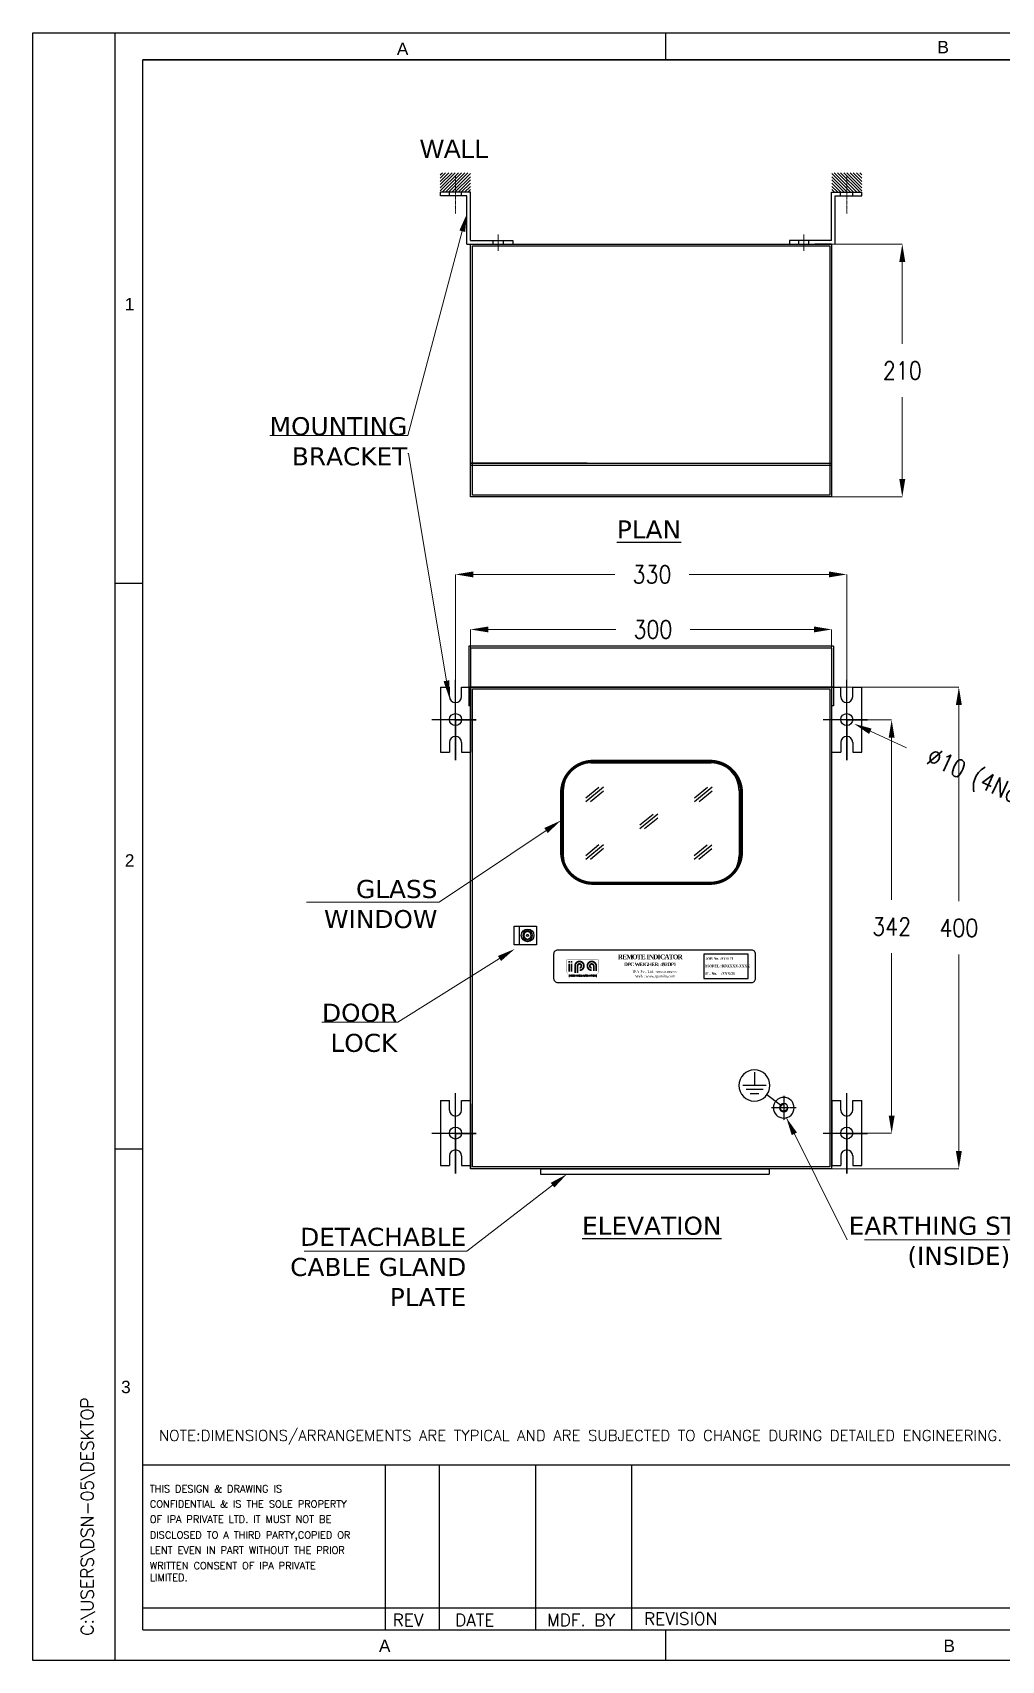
# Model space of a CAD drawing. Header units: inches. Extents: x 784 to 2184505, y 7 to 371504.
# Drawn here: x 387537 to 442022, y 275330 to 366831 of the extents above; entities that cross this region are included whole.
import ezdxf
from ezdxf import colors
from ezdxf.entities.mleader import LeaderData, LeaderLine
from ezdxf.enums import TextEntityAlignment as Align
from ezdxf.lldxf.tags import DXFTag
from ezdxf.math import Vec2, Vec3

# ---------------------------------------------------------------- set-up
doc = ezdxf.new("R2010")
doc.units = ezdxf.units.IN
doc.header["$MEASUREMENT"] = 0
doc.linetypes.add('CENTER', pattern=[2, 1.25, -0.25, 0.25, -0.25])
doc.linetypes.add('DASHED', pattern=[0.3, 0.2, -0.1])
for name, color, linetype in [('BEM', 2, 'Continuous'), ('DRG', 2, 'Continuous'), ('MITTEL', 1, 'CENTER'), ('SHEET', 10, 'Continuous'), ('UNSICHT', 3, 'HIDDEN')]:
    doc.layers.add(name, color=color, linetype=linetype)
doc.styles.add('R_RomanS', font='romans.shx', dxfattribs={"width": 0.85})
doc.styles.add('ROMAMC', font='romanc.shx', dxfattribs={"height": 7})
doc.styles.add('ROMANC', font='romanc.shx', dxfattribs={"height": 5})
doc.styles.add('ROMAND', font='romand', dxfattribs={"height": 3})
doc.styles.add('ROMANT', font='romant', dxfattribs={"width": 1.3, "height": 4})
doc.styles.get("Standard").update_dxf_attribs({"font": 'arial.ttf'})
tags = doc.linetypes.add('HIDDEN', pattern=[0.375, 0.25, -0.125]).pattern_tags.tags
tags[6:7] = [DXFTag(74, 4), DXFTag(75, 0), DXFTag(340, '0'), DXFTag(46, 1.0), DXFTag(50, 0.0), DXFTag(44, 0.0), DXFTag(45, 0.0)]
tags[4:5] = [DXFTag(74, 4), DXFTag(75, 0), DXFTag(340, '0'), DXFTag(46, 1.0), DXFTag(50, 0.0), DXFTag(44, 0.0), DXFTag(45, 0.0)]
doc.dimstyles.get("Standard").update_dxf_attribs({"dimtxt": 0.18, "dimasz": 0.18, "dimexe": 0.18, "dimexo": 0.0625, "dimgap": 0.09, "dimtad": 0, "dimtih": 1, "dimtoh": 1, "dimdec": 4, "dimzin": 0, "dimdsep": 46, "dimtxsty": 'Standard', "dimcen": 0.09, "dimadec": 0, "dimazin": 0, "dimtfac": 1, "dimtdec": 4, "dimtofl": 0, "dimtmove": 0, "dimatfit": 3, "dimfxl": 1, "dimtolj": 1, "dimtzin": 0, "dimarcsym": 0})

# ---------------------------------------------------------------- blocks, each defined once
blk = doc.blocks.new('YY')
at = {"color": 0, "ltscale": 20}
for p, q in [((-1695.6, -3892.3), (-1695.6, -3825.7)), ((-1708.1, -3831.7), (-1708.1, -3885.7)), ((-1708.1, -3831.7), (-1700.6, -3831.7)), ((-1700.6, -3839.6), (-1700.6, -3831.7)), ((-1690.6, -3839.6), (-1690.6, -3831.7)), ((-1690.6, -3831.7), (-1683.1, -3831.7)), ((-1678.4, -3859), (-1715.2, -3859)), ((-1695.6, -3858.7), (-1695.6, -3892.3)), ((-1695.6, -3859), (-1678.4, -3859)), ((-1700.6, -3877.7), (-1700.6, -3885.7)), ((-1690.6, -3877.7), (-1690.6, -3885.7)), ((-1708.1, -3885.7), (-1700.6, -3885.7)), ((-1690.6, -3885.7), (-1683.1, -3885.7))]:
    blk.add_line(p, q, dxfattribs=at)
blk.add_line((-1683.1, -3885.7), (-1683.1, -3831.7))
blk.add_circle((-1695.6, -3858.7), 5, dxfattribs=at)
for centre, start, end in [((-1695.6, -3839.6), 180, 0), ((-1695.6, -3877.7), 0, 180)]:
    blk.add_arc(centre, 5, start, end, dxfattribs=at)
blk = doc.blocks.new('*D90')
at = {"layer": 'Defpoints', "color": 0}
for p in [(433125, 328255), (433740, 327974)]:
    blk.add_point(p, dxfattribs=at)
at = {"layer": 'SHEET', "color": 253, "linetype": 'Continuous', "lineweight": 9}
blk.add_line((433433, 328115), (433433, 328115), dxfattribs=at)
blk.add_line((433433, 328115), (433433, 328115), dxfattribs=at)
at = {"layer": 'SHEET', "color": 251, "linetype": 'Continuous', "lineweight": 9}
blk.add_line((436683, 326627), (434650, 327558), dxfattribs=at)
at = {"layer": 'SHEET', "color": 251}
blk.add_solid([(434719, 327709), (434580, 327406), (433740, 327974)], dxfattribs=at)
at = {"layer": 'SHEET', "color": 0, "insert": (440885, 324704), "char_height": 1000, "attachment_point": 5, "rotation": 335.40787, "style": 'R_RomanS'}
blk.add_mtext('\\A1;%%c10 (4Nos)', dxfattribs=at)
blk = doc.blocks.new('*D91')
at = {"layer": 'Defpoints', "color": 0}
for p in [(432472, 354942), (436445, 354942), (432472, 340728)]:
    blk.add_point(p, dxfattribs=at)
at = {"layer": 'SHEET', "color": 253, "linetype": 'Continuous', "lineweight": 9}
for p, q in [((432472, 354942), (436445, 354942)), ((432472, 340728), (436445, 340728))]:
    blk.add_line(p, q, dxfattribs=at)
at = {"layer": 'SHEET', "color": 251, "linetype": 'Continuous', "lineweight": 9}
for p, q in [((436445, 353942), (436445, 349335)), ((436445, 341728), (436445, 346335))]:
    blk.add_line(p, q, dxfattribs=at)
at = {"layer": 'SHEET', "color": 251}
for points in [[(436612, 353942), (436278, 353942), (436445, 354942)], [(436278, 341728), (436612, 341728), (436445, 340728)]]:
    blk.add_solid(points, dxfattribs=at)
at = {"layer": 'SHEET', "color": 0, "insert": (436445, 347835), "char_height": 1000, "attachment_point": 5, "style": 'R_RomanS'}
blk.add_mtext('\\A1;\\H1x;210', dxfattribs=at)
blk = doc.blocks.new('*D92')
at = {"layer": 'Defpoints', "color": 0}
for p in [(432472, 333280), (412167, 330042), (432472, 330042)]:
    blk.add_point(p, dxfattribs=at)
at = {"layer": 'SHEET', "color": 253, "linetype": 'Continuous', "lineweight": 9}
for p, q in [((412167, 330042), (412167, 333281)), ((432472, 330042), (432472, 333281))]:
    blk.add_line(p, q, dxfattribs=at)
at = {"layer": 'SHEET', "color": 251, "linetype": 'Continuous', "lineweight": 9}
for p, q in [((413167, 333280), (420328, 333280)), ((431472, 333280), (424512, 333280))]:
    blk.add_line(p, q, dxfattribs=at)
at = {"layer": 'SHEET', "color": 251}
for points in [[(413167, 333447), (413167, 333114), (412167, 333280)], [(431472, 333114), (431472, 333447), (432472, 333280)]]:
    blk.add_solid(points, dxfattribs=at)
at = {"layer": 'SHEET', "color": 0, "insert": (422420, 333280), "char_height": 1000, "attachment_point": 5, "style": 'R_RomanS'}
blk.add_mtext('\\A1;300', dxfattribs=at)
blk = doc.blocks.new('*D93')
at = {"layer": 'Defpoints', "color": 0}
for p in [(433318, 336373), (411320, 328085), (433318, 328085)]:
    blk.add_point(p, dxfattribs=at)
at = {"layer": 'SHEET', "color": 253, "linetype": 'Continuous', "lineweight": 9}
for p, q in [((411320, 328085), (411320, 336373)), ((433318, 328085), (433318, 336373))]:
    blk.add_line(p, q, dxfattribs=at)
at = {"layer": 'SHEET', "color": 251, "linetype": 'Continuous', "lineweight": 9}
for p, q in [((412320, 336373), (420277, 336373)), ((432318, 336373), (424462, 336373))]:
    blk.add_line(p, q, dxfattribs=at)
at = {"layer": 'SHEET', "color": 251}
for points in [[(412320, 336540), (412320, 336206), (411320, 336373)], [(432318, 336206), (432318, 336540), (433318, 336373)]]:
    blk.add_solid(points, dxfattribs=at)
at = {"layer": 'SHEET', "color": 0, "insert": (422370, 336373), "char_height": 1000, "attachment_point": 5, "style": 'R_RomanS'}
blk.add_mtext('\\A1;330', dxfattribs=at)
blk = doc.blocks.new('*D94')
at = {"layer": 'Defpoints', "color": 0}
for p in [(433318, 328198), (435847, 328198), (433318, 304958)]:
    blk.add_point(p, dxfattribs=at)
at = {"layer": 'SHEET', "color": 253, "linetype": 'Continuous', "lineweight": 9}
for p, q in [((433318, 328198), (435847, 328198)), ((433318, 304958), (435847, 304958))]:
    blk.add_line(p, q, dxfattribs=at)
at = {"layer": 'SHEET', "color": 251, "linetype": 'Continuous', "lineweight": 9}
for p, q in [((435847, 327198), (435847, 318078)), ((435847, 305958), (435847, 315078))]:
    blk.add_line(p, q, dxfattribs=at)
at = {"layer": 'SHEET', "color": 251}
for points in [[(436014, 327198), (435681, 327198), (435847, 328198)], [(435681, 305958), (436014, 305958), (435847, 304958)]]:
    blk.add_solid(points, dxfattribs=at)
at = {"layer": 'SHEET', "color": 0, "insert": (435847, 316578), "char_height": 1000, "attachment_point": 5, "style": 'R_RomanS'}
blk.add_mtext('\\A1;342', dxfattribs=at)
blk = doc.blocks.new('*D96')
at = {"layer": 'Defpoints', "color": 0}
for p in [(432472, 330042), (432472, 302968), (439626, 302968)]:
    blk.add_point(p, dxfattribs=at)
at = {"layer": 'SHEET', "color": 253, "linetype": 'Continuous', "lineweight": 9}
for p, q in [((432472, 330042), (439627, 330042)), ((432472, 302968), (439627, 302968))]:
    blk.add_line(p, q, dxfattribs=at)
at = {"layer": 'SHEET', "color": 251, "linetype": 'Continuous', "lineweight": 9}
for p, q in [((439626, 329042), (439626, 318005)), ((439626, 303968), (439626, 315005))]:
    blk.add_line(p, q, dxfattribs=at)
at = {"layer": 'SHEET', "color": 251}
for points in [[(439793, 329042), (439460, 329042), (439626, 330042)], [(439460, 303968), (439793, 303968), (439626, 302968)]]:
    blk.add_solid(points, dxfattribs=at)
at = {"layer": 'SHEET', "color": 0, "insert": (439626, 316505), "char_height": 1000, "attachment_point": 5, "style": 'R_RomanS'}
blk.add_mtext('\\A1;400', dxfattribs=at)
blk = doc.blocks.new('FDKFK')
at = {"color": 7}
for p, q in [((-6029.7, 8095.4), (-5876.5, 8095.4)), ((-6029.7, 7942.2), (-5876.5, 7942.2))]:
    blk.add_line(p, q, dxfattribs=at)
for p, q in [((-6065.1, 8060.1), (-6065.1, 7977.6)), ((-5841.2, 8060.1), (-5841.2, 7977.6))]:
    blk.add_line(p, q)
for centre, start, end in [((-6029.7, 8060.1), 90, 180), ((-5876.5, 8060.1), 0, 90), ((-6029.7, 7977.6), 180, 270), ((-5876.5, 7977.6), 270, 0)]:
    blk.add_arc(centre, 35.4, start, end)
blk = doc.blocks.new('zw$6BEA')
at = {"linetype": 'Continuous', "ltscale": 5}
for p, q in [((0, 4637), (1426, 5813)), ((0, 4935), (1053, 5805)), ((373, 4637), (1426, 5507)), ((8734, 4637), (10160, 5813)), ((8734, 4935), (9787, 5805)), ((9107, 4637), (10160, 5507)), ((4355, 2469), (5781, 3645)), ((4355, 2767), (5408, 3637)), ((4728, 2469), (5781, 3339)), ((0, 20), (1426, 1196)), ((0, 318), (1053, 1188)), ((373, 20), (1426, 890)), ((8700, 0), (10126, 1176)), ((8700, 298), (9753, 1168)), ((9073, 0), (10126, 870))]:
    blk.add_line(p, q, dxfattribs=at)
blk = doc.blocks.new('zw$161')
at = {"layer": 'DRG', "color": 7, "const_width": 179}
for points in [[(3146, 6947, 0.414214), (1381, 5183, 0.414214)], [(11497, 5183, 0.414214), (9732, 6947, 0.414214)], [(1381, 1854, 0.414214), (3146, 90, 0.414214)], [(9732, 90, 0.414214), (11497, 1854, 0.414214)]]:
    blk.add_lwpolyline(points, format="xyb", dxfattribs=at)
for points in [[(9732, 6947), (3146, 6947)], [(1381, 5183), (1381, 1854)], [(11497, 1854), (11497, 5183)], [(9732, 90), (3146, 90)]]:
    blk.add_lwpolyline(points, dxfattribs=at)
blk = doc.blocks.new('SKJSK')
at = {"layer": 'BEM'}
for p, q in [((-1669.5, -1317.9), (-1669.5, -1328.6)), ((-1691.3, -1345.1), (-1679.7, -1336.7)), ((-1679.3, -1328.9), (-1659.9, -1328.9)), ((-1676.8, -1332.2), (-1662.6, -1332.2)), ((-1673.3, -1335.8), (-1665.9, -1335.8))]:
    blk.add_line(p, q, dxfattribs=at)
blk.add_circle((-1669.5, -1328.9), 12.9, dxfattribs=at)
at = {"layer": 'MITTEL'}
for p, q in [((-1693.9, -1337.6), (-1693.9, -1357.7)), ((-1704.3, -1347.4), (-1683.6, -1347.4))]:
    blk.add_line(p, q, dxfattribs=at)
at = {"layer": 'UNSICHT'}
for radius in [8.61, 3.44]:
    blk.add_circle((-1693.9, -1347.4), radius, dxfattribs=at)
blk.add_arc((-1693.9, -1347.4), 2.8, 192.3672, 102.7708, dxfattribs=at)
blk = doc.blocks.new('zw$B97E')
at = {"color": 3, "linetype": 'Continuous', "ltscale": 5}
for p, q in [((125, 3339), (125, 0)), ((20633, 3339), (125, 3339)), ((20633, 3339), (20633, 0)), ((20633, 1046), (125, 1046)), ((227, 0), (125, 0)), ((20633, 0), (20532, 0))]:
    blk.add_line(p, q, dxfattribs=at)
at = {"color": 3, "linetype": 'DASHED'}
for p, q in [((227, 3238), (227, 0)), ((20532, 3238), (227, 3238)), ((20532, 3238), (20532, 0))]:
    blk.add_line(p, q, dxfattribs=at)

msp = doc.modelspace()

# ---------------------------------------------------------------- hatches: boundary and pattern name
h = msp.add_hatch()
h.set_pattern_fill('ANSI31', color=256, scale=1015.287258, style=0)
h.set_pattern_definition([(45, (544426.43, 398737.95), (-89.73956, 89.73956), [])])
h.paths.add_polyline_path([(410467.30319, 358946.23793), (410467.30319, 357852.76564), (412159.44862, 357852.76564), (412159.44862, 358946.23793)])
h = msp.add_hatch()
h.set_pattern_fill('ANSI31', color=256, scale=1015.287258, angle=180, style=0)
h.set_pattern_definition([(135, (300212.45, 398737.95), (89.73956, 89.73956), [])])
h.paths.add_polyline_path([(434171.58368, 358946.23793), (434171.58368, 357852.76564), (432479.43825, 357852.76564), (432479.43825, 358946.23793)])

# ---------------------------------------------------------------- linework, layer by layer
at = {"color": 1, "linetype": 'CENTER', "lineweight": 9, "ltscale": 10}
for p, q in [((411320.62546, 356662.94651), (411320.62546, 358787.04701)), ((433318.26142, 356662.94651), (433318.26142, 358787.04701))]:
    msp.add_line(p, q, dxfattribs=at)
for p, q in [((410474.42542, 357649.70819), (410474.42542, 357852.76564)), ((410982.19637, 357649.70819), (410982.19637, 357852.76564)), ((411659.05454, 357649.70819), (411659.05454, 357852.76564)), ((432979.83233, 357649.70819), (432979.83233, 357852.76564)), ((433656.6905, 357649.70819), (433656.6905, 357852.76564)), ((434164.46145, 357649.70819), (434164.46145, 357852.76564)), ((412166.57085, 355145.33296), (413119.40282, 355145.33296)), ((413119.40282, 355145.33296), (414543.84228, 355145.33296)), ((413440.10912, 354942.2755), (413440.10912, 355145.33296)), ((414017.44646, 354942.2755), (414017.44646, 355145.33296)), ((414543.84228, 355145.33296), (414543.84228, 354942.2755)), ((431519.48405, 355145.33296), (430095.04459, 355145.33296)), ((430095.04459, 355145.33296), (430095.04459, 354942.2755)), ((430621.44041, 354942.2755), (430621.44041, 355145.33296)), ((431198.77775, 354942.2755), (431198.77775, 355145.33296)), ((432472.31602, 355145.33296), (431519.48405, 355145.33296)), ((411963.5134, 354942.2755), (412166.57085, 354942.2755)), ((412166.57085, 354942.2755), (413119.40282, 354942.2755)), ((432472.31602, 354942.2755), (431519.48405, 354942.2755)), ((414909.82856, 316610.41809, -6066.45786), (414909.82856, 315554.62008, -6066.45786)), ((415347.66202, 316286.30015, -6066.45786), (415347.66202, 316355.37993, -6066.45786)), ((415347.66202, 315878.73802, -6066.45786), (415347.66202, 315809.65825, -6066.45786)), ((415396.82227, 316286.38217, -6066.45786), (415396.82227, 316355.44118, -6066.45786)), ((415396.82227, 315878.656, -6066.45786), (415396.82227, 315809.59699, -6066.45786)), ((416101.43106, 302661.74424), (428961.73633, 302661.74424))]:
    msp.add_line(p, q)
at = {"color": 0, "ltscale": 20}
for p, q in [((412166.57085, 357852.76564), (410474.42542, 357852.76564)), ((412166.57085, 355145.33296), (412166.57085, 357852.76564)), ((432472.31602, 355145.33296), (432472.31602, 357852.76564)), ((432472.31602, 357852.76564), (434164.46145, 357852.76564)), ((411963.5134, 357649.70819), (410474.42542, 357649.70819)), ((411963.5134, 354942.2755), (411963.5134, 357649.70819)), ((432675.37347, 354942.2755), (432675.37347, 357649.70819)), ((432675.37347, 357649.70819), (434164.46145, 357649.70819)), ((412166.57085, 342623.45677), (432472.31602, 342623.45677)), ((418719.28317, 342623.45677), (412166.57085, 342623.45677)), ((412166.57085, 342515.15947), (432472.31602, 342515.15947)), ((412166.57085, 330041.88132), (412166.57085, 326386.84719)), ((432472.31602, 330041.88132), (432472.31602, 326386.84719)), ((412166.57085, 306622.58857), (412166.57085, 302967.55444)), ((432472.31602, 306622.58857), (432472.31602, 302967.55444)), ((416101.43106, 302967.55444), (421177.86735, 302967.55444)), ((416101.43106, 302967.55444), (416101.43106, 302661.74424)), ((421177.86735, 302967.55444), (428961.73633, 302967.55444)), ((428961.73633, 302967.55444), (428961.73633, 302661.74424))]:
    msp.add_line(p, q, dxfattribs=at)
at = {"color": 1, "linetype": 'CENTER', "lineweight": 9, "ltscale": 20}
for p, q in [((413728.77779, 354556.18987), (413728.77779, 355483.74268)), ((430910.10908, 354556.18987), (430910.10908, 355483.74268))]:
    msp.add_line(p, q, dxfattribs=at)
at = {"color": 252, "linetype": 'ByBlock', "lineweight": 9}
msp.add_line((410398.49654, 317946.91129), (410374.12965, 317946.91129), dxfattribs=at)
at = {"color": 0, "ltscale": 20}
for points in [[(412166.57085, 354942.2755), (432472.31602, 354942.2755), (432472.31602, 340728.25389), (412166.57085, 340728.25389)], [(412274.86816, 354833.9782), (432364.01871, 354833.9782), (432364.01871, 340836.5512), (412274.86816, 340836.5512)], [(412166.57085, 330041.88132), (432472.31602, 330041.88132), (432472.31602, 302967.55444), (412166.57085, 302967.55444)], [(412274.86816, 329933.58402), (432364.01871, 329933.58402), (432364.01871, 303075.85175), (412274.86816, 303075.85175)]]:
    msp.add_lwpolyline(points, close=True, dxfattribs=at)
at = {"color": 252, "linetype": 'ByBlock', "lineweight": 9}
for points in [[(416410.56005, 321979.80176), (410398.49654, 317946.91129)], [(402942.59921, 317946.91129), (410374.12965, 317946.91129)]]:
    msp.add_lwpolyline(points, dxfattribs=at)
at = {"elevation": -6066.45786}
msp.add_lwpolyline([(414626.83115, 316610.41809), (415868.65666, 316610.41809), (415868.65666, 315554.62008), (414626.83115, 315554.62008)], close=True, dxfattribs=at)
at = {"linetype": 'ByBlock', "ltscale": 100, "elevation": -392286.8071}
msp.add_lwpolyline([(417065.09055, 313439.7265), (427970.5017, 313439.7265, 0.4142135624), (428197.69776, 313666.92256), (428197.69776, 315030.09895, 0.4142135624), (427970.5017, 315257.29502), (417065.09055, 315257.29502, 0.4142135624), (416837.89449, 315030.09895), (416837.89449, 313666.92256, 0.4142135624)], format="xyb", close=True, dxfattribs=at)
at = {"ltscale": 100, "elevation": -392286.8071}
msp.add_lwpolyline([(425290.26132, 313666.92256), (427771.87002, 313666.92256), (427771.87002, 315030.09895), (425290.26132, 315030.09895)], close=True, dxfattribs=at)
at = {"color": 7, "const_width": 11.84141, "elevation": -392286.8071}
msp.add_lwpolyline([(419280.08235, 314744.73543), (417663.41467, 314744.73543, 0.4142135624), (417564.73629, 314646.05705), (417564.73629, 314050.96447, 0.4142135624), (417663.41467, 313952.28608), (419280.08235, 313952.28608, 0.4142135624), (419378.76073, 314050.96447), (419378.76073, 314646.05705, 0.4142135624)], format="xyb", close=True, dxfattribs=at)
at = {"color": 7, "const_width": 98.67838, "elevation": -392286.8071}
for points in [[(417711.79847, 314550.9123), (417711.79847, 314649.59068)], [(417711.79847, 314040.48872), (417711.79847, 314494.40928)], [(417849.9482, 314550.9123), (417849.9482, 314649.59068)], [(417849.9482, 314040.48872), (417849.9482, 314494.40928)], [(418047.30497, 313975.36726), (418047.30497, 314370.08079)]]:
    msp.add_lwpolyline(points, dxfattribs=at)
for points in [[(418047.30497, 314370.08079, -2.4142135624), (418294.00092, 314123.38484)], [(418185.4547, 313975.36726), (418185.4547, 314370.08079, -2.4142135624), (418294.00092, 314261.53457)], [(419231.44556, 314074.04565), (419231.44556, 314370.08079, 2.4142135624), (418984.7496, 314123.38484)], [(419093.29582, 314074.04565), (419093.29582, 314370.08079, 2.4142135624), (418984.7496, 314261.53457)]]:
    msp.add_lwpolyline(points, format="xyb", dxfattribs=at)
for radius in [354.87942, 59.9416]:
    msp.add_circle((415372.58219, 316082.51909, -6066.45786), radius)
for radius, start, end in [(273.99645, 95.218303772, 264.781696228), (205.29914, 96.9720241923, 263.0279758077), (273.99645, 275.0755120609, 84.9244879391), (205.29914, 276.7808445728, 83.2191554272)]:
    msp.add_arc((415372.58219, 316082.51909, -6066.45786), radius, start, end)
at = {"color": 252}
msp.add_solid([(416316.295, 322120.32814), (417253.71829, 322545.39207), (416504.8251, 321839.27539)], dxfattribs=at)
at = {"layer": 'SHEET', "color": 124, "linetype": 'Continuous', "true_color": 0x00a183}
for p, q in [((392191.07939, 275329.78858, 12132.91572), (392191.07939, 366811.21585, 12132.91572)), ((423155.26125, 365289.619, 12132.91572), (423155.26125, 366830.97488, 12132.91572)), ((393739.28849, 365289.619, 12132.91572), (514499.59772, 365289.619, 12132.91572)), ((393739.28849, 365289.619, 12132.91572), (514499.59772, 365289.619, 12132.91572)), ((393739.28849, 365289.619, 12132.91572), (514499.59772, 365289.619, 12132.91572)), ((514499.59772, 365289.619, 12132.91572), (393739.28849, 365289.619, 12132.91572)), ((393739.28849, 277041.70071, 12132.91572), (393739.28849, 365289.619, 12132.91572)), ((393739.28849, 286330.95527, 12132.91572), (514499.59772, 286330.95527, 12132.91572)), ((393739.28849, 286330.95527, 12132.91572), (514499.59772, 286330.95527, 12132.91572)), ((407358.87127, 286330.95527, 12132.91572), (407358.87127, 277041.70071, 12132.91572)), ((410430.46017, 277029.62401, 12132.91572), (410430.46017, 286318.87857, 12132.91572)), ((415836.59526, 277041.70071, 12132.91572), (415836.59526, 286330.95527, 12132.91572)), ((421242.73036, 277041.70071, 12132.91572), (421242.73036, 286330.95527, 12132.91572)), ((393739.28849, 278280.26799, 12132.91572), (443281.97945, 278280.26799, 12132.91572)), ((393739.28849, 277041.70071, 12132.91572), (514499.59772, 277041.70071, 12132.91572))]:
    msp.add_line(p, q, dxfattribs=at)
at = {"layer": 'SHEET', "color": 0, "linetype": 'Continuous'}
for p, q in [((387546.45211, 335867.53359, 12132.91572), (387541.51236, 335867.53438, 12132.91572)), ((393739.28849, 335866.54564, 12132.91572), (392191.07939, 335866.79263, 12132.91572)), ((387546.45211, 304060.9506, 12132.91572), (387536.6714, 304060.95216, 12132.91572)), ((393739.28849, 304059.96265, 12132.91572), (392191.07939, 304060.20964, 12132.91572)), ((423155.26125, 275329.78858, 12132.91572), (423155.26125, 277041.70071, 12132.91572))]:
    msp.add_line(p, q, dxfattribs=at)
at = {"layer": 'SHEET', "color": 124, "linetype": 'Continuous', "true_color": 0x00a183, "elevation": 12132.91572}
msp.add_lwpolyline([(516047.80681, 275329.78858), (387546.45211, 275329.78858), (387546.45211, 366811.21585), (516047.80681, 366811.21585)], close=True, dxfattribs=at)

# ---------------------------------------------------------------- block references
at = {"linetype": 'Continuous'}
for name, p in [('zw$B97E', (411940.00253, 328995.87177)), ('zw$161', (415906.35403, 318920.91058))]:
    msp.add_blockref(name, p, dxfattribs=at)
at = {"yscale": 67.68581720507053, "zscale": 67.68581720507053}
for name, p, xscale in [('YY', (526089.43802, 589394.53872), 67.68581720507053), ('YY', (548087.32862, 589394.53872), 67.68581720507053), ('SKJSK', (315127.53725, 397594.61864), -67.68581720507053), ('YY', (526089.43802, 566154.42372), 67.68581720507053), ('YY', (548089.73611, 566154.42372), 67.68581720507053)]:
    msp.add_blockref(name, p, dxfattribs=dict(at, xscale=xscale))
at = {"linetype": 'Continuous', "xscale": 0.7000000000000001, "yscale": 0.7000000000000001, "zscale": 0.7000000000000001}
msp.add_blockref('zw$6BEA', (418645.32149, 320359.39318), dxfattribs=at)
at = {"layer": 'DRG', "color": 0, "lineweight": 200, "xscale": 44.18243441797911, "yscale": 44.18243441797911, "zscale": 44.18243441797911}
msp.add_blockref('FDKFK', (685343.50452, -31896.51918), dxfattribs=at)

# ---------------------------------------------------------------- texts
at = {"color": 7, "style": 'ROMANC'}
msp.add_text('|WEIGHING&AUTOMATION|', height=98.1282854, dxfattribs=at).set_placement((418476.1434, 313809.93275, -392286.8071), align=Align.MIDDLE)
at = {"color": 0}
for s, height, style, p in [('THIS DESIGN & DRAWING IS', 403.693172, 'ROMANC', (394129.74263, 284772.95699, 12132.91572)), ('CONFIDENTIAL & IS THE SOLE PROPERTY', 403.693172, 'ROMANC', (394129.74263, 283924.16622, 12132.91572)), ('OF IPA PRIVATE LTD. IT MUST NOT BE ', 403.693172, 'ROMANC', (394129.74263, 283065.02434, 12132.91572)), ('DISCLOSED TO A THIRD PARTY,COPIED OR', 403.693172, 'ROMANC', (394129.74263, 282174.82914, 12132.91572)), ('LENT EVEN IN PART WITHOUT THE PRIOR ', 403.693172, 'ROMANC', (394129.74263, 281326.03837, 12132.91572)), ('WRITTEN CONSENT OF IPA PRIVATE ', 403.693172, 'ROMANC', (394129.74263, 280456.54538, 12132.91572)), ('LIMITED.', 403.693172, 'ROMANC', (394129.74263, 279786.01244, 12132.91572)), ('REV', 696.694092, 'ROMAND', (407781.88491, 277251.79575, 12132.91572)), ('DATE', 696.694092, 'ROMAND', (411297.06092, 277251.79575, 12132.91572)), ('MDF. BY', 696.694092, 'ROMAND', (416463.70721, 277251.79575, 12132.91572)), ('REVISION', 696.694092, 'ROMAND', (421916.56985, 277327.99135, 12132.91572))]:
    msp.add_text(s, height=height, dxfattribs=dict(at, style=style)).set_placement(p)
at = {"attachment_point": 1}
for s, insert, char_height, width in [('{\\C1;WALL}', (409327.30654, 360803.63942), 1015.287258, 2552.4235299), ('{\\fVerdana|b0|i0|c0|p0;\\L\\C4;PLAN}', (420394.68132, 339408.63387), 1015.2872581, 5866.1041578), ('\\pxqc;{\\fTimes New Roman|b0|i0|c0|p34;\\W1.05;\\T1.05;IPA \\W1;\\T1;Pvt. Ltd.\\Ftxt.shx|c0;\\H0.71429x; \\fTimes New Roman|b0|i0|c0|p0;BENGALURU-58}', (421225.86466, 314115.05304, -392286.8071), 142.98698373, 2568.7630838), ('\\pxqc;{\\fTimes New Roman|b0|i0|c0|p0;Web : www.ipaindia.com}', (421454.61168, 313860.21496, -392286.8071), 142.9869837, 2189.8960003), ('{\\fVerdana|b0|i0|c0|p0;\\L\\C4;ELEVATION}', (418436.62034, 300271.49094), 1015.2872581, 5866.1041578)]:
    msp.add_mtext(s, dxfattribs=dict(at, insert=insert, char_height=char_height, width=width))
at = {"insert": (410302.82371, 319200.46529), "char_height": 1015.2872581, "attachment_point": 3}
msp.add_mtext('{\\fVerdana|b0|i0|c0|p0;\\C1;GLASS\\P WINDOW}', dxfattribs=at)
at = {"color": 0, "ltscale": 20, "width": 7585.0991785, "attachment_point": 1, "style": 'ROMANT'}
for s, insert, char_height in [('\\pxqc;{\\fTimes New Roman|b1|i0|c0|p0;\\T0.8;REMOTE INDICATOR}', (418459.91005, 315008.05234, -392286.8071), 264), ('\\pxqc;{\\fTimes New Roman|b1|i0|c0|p0;\\T0.8;DPC WEIGHER: 492DP1}', (418459.91005, 314556.94582, -392286.8071), 200)]:
    msp.add_mtext(s, dxfattribs=dict(at, insert=insert, char_height=char_height))
at = {"ltscale": 20, "char_height": 137.7661777, "attachment_point": 1}
for s, insert, width in [('{\\fTimes New Roman|b1|i0|c0|p0;JOB No. :SY1171}', (425368.76262, 314851.12032, -392286.8071), 2292.1137842), ('{\\fTimes New Roman|b1|i0|c0|p0;SL. No.    :XXX/26}', (425358.28375, 314005.25052, -392286.8071), 1732.3283095), ('{\\fTimes New Roman|b1|i0|c0|p0;MODEL :RDXXXX-XXXX}', (425368.76262, 314435.39015, -392286.8071), 2972.034196)]:
    msp.add_mtext(s, dxfattribs=dict(at, insert=insert, width=width))
at = {"layer": 'SHEET', "color": 0, "linetype": 'Continuous'}
for s, p in [('A', (408022.26098, 365569.18289, 12132.91572)), ('B', (438418.03235, 365665.88994, 12132.91572)), ('1', (392724.30989, 351220.32671, 12132.91572)), ('2', (392724.30989, 319948.06382, 12132.91572)), ('3', (392514.22374, 290354.8484, 12132.91572)), ('A', (407015.71115, 275802.57401, 12132.91572)), ('B', (438758.52495, 275802.57401, 12132.91572))]:
    msp.add_text(s, height=696.69409, dxfattribs=at).set_placement(p)
at = {"layer": 'SHEET', "color": 124, "linetype": 'Continuous', "style": 'ROMAND'}
msp.add_text('C:\\USERS\\DSN-05\\DESKTOP', height=704.430188, rotation=90, dxfattribs=at).set_placement((390965.79438, 276718.28298, 12132.91572))
at = {"layer": 'SHEET', "color": 0, "linetype": 'Continuous', "style": 'ROMAMC'}
msp.add_text('NOTE:DIMENSIONS/ARRANGEMENTS ARE TYPICAL AND ARE SUBJECTED TO CHANGE DURING DETAILED ENGINEERING.', height=616, dxfattribs=at).set_placement((394641.40487, 287665.9556, -446746.61141))

# ---------------------------------------------------------------- dimensions: what is measured, and where the dimension line sits
at = {"layer": 'SHEET', "color": 0, "linetype": 'Continuous'}
for base, p1, p2, text, picture, middle in [((436445.16287, 354942.2755), (432472.31602, 340728.25389), (432472.31602, 354942.2755), '\\H1x;210', '*D91', (436445.16287, 347835.2647)), ((439626.33301, 302967.55444), (432472.31602, 330041.88132), (432472.31602, 302967.55444), '400', '*D96', (439626.33301, 316504.71788)), ((435847.17097, 328197.63247), (433318.26142, 304957.51747), (433318.26142, 328197.63247), '342', '*D94', (435847.17097, 316577.57497))]:
    dim = msp.add_linear_dim(base=base, p1=p1, p2=p2, angle=90, text=text, dimstyle='Standard', override={"dimtxt": 1000, "dimasz": 1000, "dimgap": 1000, "dimtoh": 0, "dimtxsty": 'R_RomanS', "dimclrd": 251, "dimclre": 253, "dimlwd": 9, "dimlwe": 9}, dxfattribs=at)
    dim.commit()
    dim.dimension.update_dxf_attribs({"geometry": picture, "text_midpoint": middle})
for base, p1, p2, text, picture, middle in [((433318.26142, 336372.92631), (411320.37082, 328085.1048), (433318.26142, 328085.1048), '330', '*D93', (422369.52834, 336372.92631)), ((432472.31602, 333280.47652), (412166.57085, 330041.88132), (432472.31602, 330041.88132), '300', '*D92', (422420.07922, 333280.47652))]:
    dim = msp.add_linear_dim(base=base, p1=p1, p2=p2, text=text, dimstyle='Standard', override={"dimtxt": 1000, "dimasz": 1000, "dimgap": 1000, "dimtoh": 0, "dimtxsty": 'R_RomanS', "dimclrd": 251, "dimclre": 253, "dimlwd": 9, "dimlwe": 9}, dxfattribs=at)
    dim.commit()
    dim.dimension.update_dxf_attribs({"geometry": picture, "text_midpoint": middle, "dimtype": 160})
dim = msp.add_diameter_dim_2p(p1=(433124.88051, 328255.43347), p2=(433740.3431, 327973.75494), text='%%c10 (4Nos)', dimstyle='Standard', override={"dimtxt": 1000, "dimasz": 1000, "dimgap": 1000, "dimtoh": 0, "dimtxsty": 'R_RomanS', "dimclrd": 251, "dimclre": 253, "dimlwd": 9, "dimlwe": 9}, dxfattribs=at)
dim.commit()
dim.dimension.update_dxf_attribs({"geometry": '*D90', "text_midpoint": (440885.14225, 324703.79744), "dimtype": 163})

# ---------------------------------------------------------------- leaders
at = {"color": 0, "ltscale": 20}
msp.add_leader([(429928.06099, 305828.32464), (433336.81094, 298975.5368)], dimstyle='Standard', override={"dimtxt": 1000, "dimasz": 1000, "dimgap": 1000, "dimtoh": 0, "dimdec": 0, "dimclrd": 251, "dimclre": 253, "dimclrt": 1, "dimlwd": 9, "dimlwe": 9}, dxfattribs=at)
ml = msp.add_multileader_mtext('Standard')
ml.set_content('{\\fVerdana|b0|i0|c0|p0;\\C1;MOUNTING \\PBRACKET}', color=256)
ml.set_leader_properties(color=252, lineweight=9)
ml.build(insert=Vec2(0, 0))
ml.multileader.update_dxf_attribs({"text_right_attachment_type": 6, "dogleg_length": 0.36, "arrow_head_size": 1015.28726})
ctx = ml.context
ctx.base_point, ctx.char_height, ctx.arrow_head_size, ctx.landing_gap_size, ctx.plane_origin = Vec3(400923.90885, 344696.43272), 1015.2872581, 1015.28726, 6.09172, Vec3(412166.57085, 355957.56276)
ctx.right_attachment, ctx.text_align_type = 6, 2
notes = []
notes.append((ctx, [(0, (1, 1, 0), (408642.95854, 344179.584), (-1, 0), 24.36689, [(0, [(411963.5134, 356645.39204)], 0, [])])]))
ctx.mtext.insert, ctx.mtext.alignment, ctx.mtext.flow_direction = Vec3(408612.49993, 345213.28144), 3, 5
ml = msp.add_multileader_mtext('Standard')
ml.set_content('', color=256)
ml.set_leader_properties(color=252, lineweight=9)
ml.build(insert=Vec2(0, 0))
ml.multileader.update_dxf_attribs({"text_right_attachment_type": 6, "dogleg_length": 0.36, "arrow_head_size": 1015.28726})
ctx = ml.context
ctx.base_point, ctx.char_height, ctx.arrow_head_size, ctx.landing_gap_size, ctx.plane_origin = Vec3(408636.86682, 343671.94037), 1015.28726, 1015.28726, 6.09172, Vec3(410982.06905, 329396.64118)
ctx.right_attachment, ctx.text_align_type = 6, 2
notes.append((ctx, [(0, (1, 1, 0), (408673.41716, 343164.29675), (-1, 0), 24.36689, [(0, [(410982.06905, 329396.64118)], 0, [])])]))
ctx.mtext.insert, ctx.mtext.alignment, ctx.mtext.flow_direction = Vec3(408642.95854, 344179.584), 3, 5
ml = msp.add_multileader_mtext('Standard')
ml.set_content('{\\fVerdana|b0|i0|c0|p0;\\C1;DOOR \\PLOCK}', color=256)
ml.set_leader_properties(color=252, lineweight=9)
ml.build(insert=Vec2(0, 0))
ml.multileader.update_dxf_attribs({"text_right_attachment_type": 6, "dogleg_length": 0.36, "arrow_head_size": 1015.28726})
ctx = ml.context
ctx.base_point, ctx.char_height, ctx.arrow_head_size, ctx.landing_gap_size, ctx.plane_origin = Vec3(403925.71952, 311725.27614), 1015.2872581, 1015.28726, 6.09172, Vec3(414655.60516, 315322.8608)
ctx.right_attachment, ctx.text_align_type = 6, 2
notes.append((ctx, [(0, (1, 1, 0), (408076.60385, 311207.0637), (-1, 0), 24.36689, [(0, [(414655.60516, 315322.8608)], 0, [])])]))
ctx.mtext.insert, ctx.mtext.alignment, ctx.mtext.flow_direction = Vec3(408046.14524, 312243.48857), 3, 5
ml = msp.add_multileader_mtext('Standard')
ml.set_content('{\\fVerdana|b0|i0|c0|p0;\\C1;EARTHING STUDS\\P(INSIDE)}', color=256)
ml.set_leader_properties(color=252, lineweight=9)
ml.build(insert=Vec2(0, 0))
ml.multileader.update_dxf_attribs({"text_right_attachment_type": 6, "dogleg_length": 0.36, "arrow_head_size": 1015.28726})
ctx = ml.context
ctx.base_point, ctx.char_height, ctx.arrow_head_size, ctx.landing_gap_size, ctx.plane_origin = Vec3(433330.71922, 299623.64328), 1015.2872581, 1015.28726, 6.09172, Vec3(451685.41222, 302555.19891)
ctx.right_attachment, ctx.text_align_type = 6, 1
notes.append((ctx, [(0, (1, 1, 0), (445942.78527, 298975.5368), (-1, 0), 24.36689, [(0, [(451347.62099, 305997.51104)], 0, [])])]))
ctx.mtext.insert, ctx.mtext.alignment, ctx.mtext.flow_direction = Vec3(439624.5688, 300271.74975), 2, 5
ml = msp.add_multileader_mtext('Standard')
ml.set_content('{\\fVerdana|b0|i0|c0|p0;\\C1;DETACHABLE\\PCABLE GLAND\\P PLATE', color=256)
ml.set_leader_properties(color=252, lineweight=9)
ml.build(insert=Vec2(0, 0))
ml.multileader.update_dxf_attribs({"text_right_attachment_type": 6, "dogleg_length": 0.36, "arrow_head_size": 1015.28726})
ctx = ml.context
ctx.base_point, ctx.char_height, ctx.arrow_head_size, ctx.landing_gap_size, ctx.plane_origin = Vec3(402106.75302, 298993.83691), 1015.2872581, 1015.28726, 6.09172, Vec3(417699.23736, 301919.25582)
ctx.right_attachment, ctx.text_align_type = 6, 2
notes.append((ctx, [(0, (1, 1, 0), (411956.61042, 298339.59371), (-1, 0), 24.36689, [(0, [(417582.24733, 302661.74424)], 0, [])])]))
ctx.mtext.insert, ctx.mtext.alignment, ctx.mtext.flow_direction = Vec3(411926.1518, 299648.08011), 3, 5
for ctx, leaders in notes:
    for number, flags, end, landing, length, lines in leaders:
        leader = LeaderData()
        leader.index, (leader.has_last_leader_line, leader.has_dogleg_vector, leader.attachment_direction) = number, flags
        leader.last_leader_point, leader.dogleg_vector, leader.dogleg_length = Vec3(end), Vec3(landing), length
        for number, points, colour, breaks in lines:
            line = LeaderLine()
            line.index, line.vertices, line.color, line.breaks = number, Vec3.list(points), colors.encode_raw_color(colour), breaks
            leader.lines.append(line)
        ctx.leaders.append(leader)

doc.saveas('drawing.dxf')
